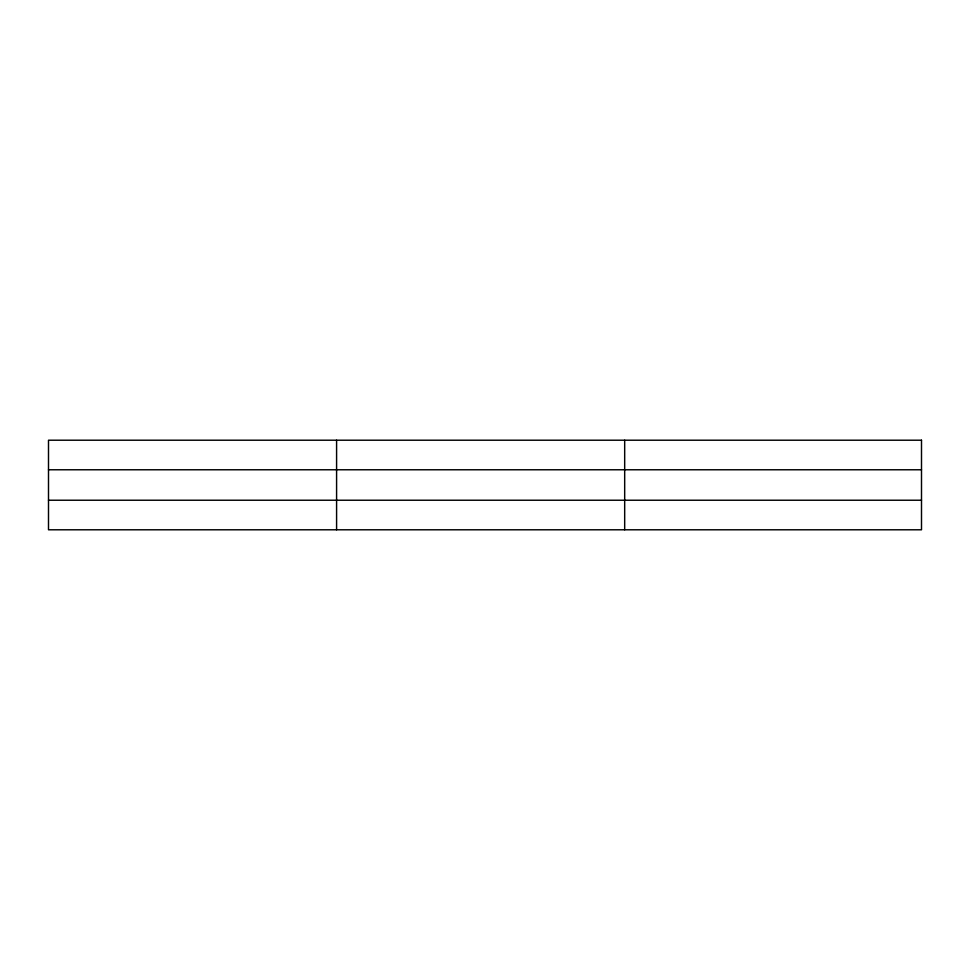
<?xml version="1.0" encoding="UTF-8"?>
<svg xmlns="http://www.w3.org/2000/svg" width="970" height="970" viewBox="0 0 970 970"><rect width="100%" height="100%" fill="white"/><g stroke="black" fill="none" stroke-linecap="round" stroke-linejoin="round"><path stroke-width="1.45" d="M336.59 440.21L336.59 529.79M624.68 440.21L624.68 529.79M48.5 469.771L921.5 469.771M48.5 500.229L921.5 500.229M921.5 440.21L921.5 529.79L48.5 529.79L48.5 440.21L921.5 440.21"/></g></svg>
